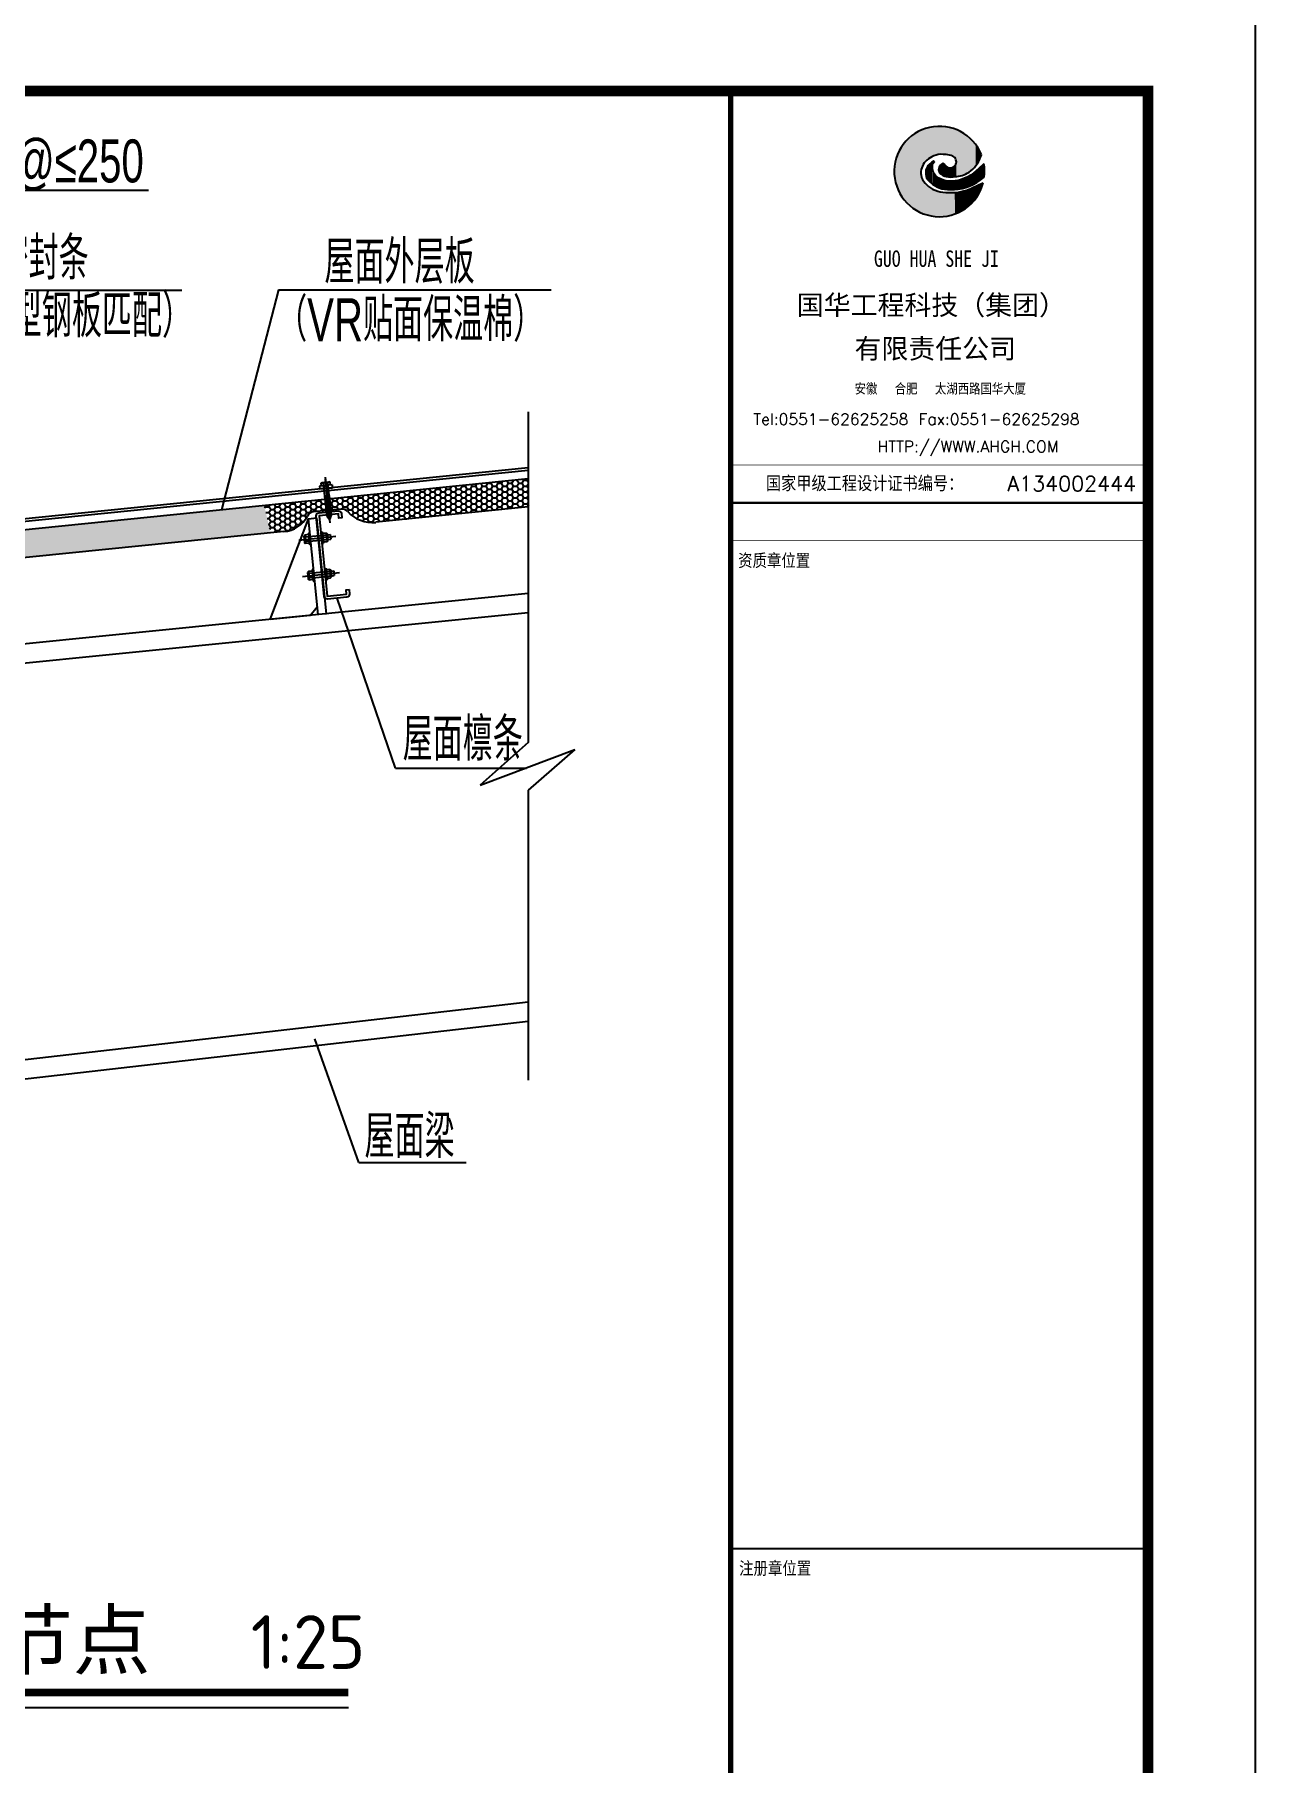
# Model space of a CAD drawing. Extents: x -21908402 to 2004492, y 83987 to 5079726.
# Drawn here: x 1883430 to 1900492, y 122119 to 146275 of the extents above; entities that cross this region are included whole.
import ezdxf

# ---------------------------------------------------------------- set-up
doc = ezdxf.new("R2010")
doc.units = 0
doc.header["$LTSCALE"] = 1000
doc.layers.get('0').update_dxf_attribs({"linetype": 'CONTINUOUS'})
for name, color, linetype in [('3', 123, 'CONTINUOUS'), ('DIM_SYMB', 3, 'CONTINUOUS'), ('PP-PM-TK', 7, 'CONTINUOUS'), ('PUB_TEXT', 7, 'CONTINUOUS'), ('PUB_TITLE', 4, 'CONTINUOUS')]:
    doc.layers.add(name, color=color, linetype=linetype)
doc.styles.add('-黑体', font='simhei.ttf', dxfattribs={"width": 0.8})
doc.styles.add('CHIN-1', font='')
doc.styles.add('SM', font='SIM08', dxfattribs={"width": 0.7, "height": 5, "bigfont": 'HZTXT'})
doc.styles.get("Standard").update_dxf_attribs({"font": 'tssdeng.shx', "width": 0.7, "bigfont": 'hztxt.shx'})
doc.styles.add('STYLE1', font='simhei.ttf', dxfattribs={"width": 0.8})
doc.styles.add('TQ', font='txt.shx', dxfattribs={"width": 0.8, "bigfont": 'hztxt.shx'})
doc.styles.get('CHIN-1').set_extended_font_data('SimSun')
pattern_1 = [(0, (915730.307, -2587016.637), (48, 27.712813), [32, -64]), (120, (915730.307, -2587016.637), (-48, 27.712813), [32, -64]), (60, (915730.307, -2587016.637), (1e-07, 55.425626), [-64, 32])]
pattern_2 = [(0, (-337268.117, -3086483.058), (48, 27.7128128), [32, -64]), (120, (-337268.117, -3086483.058), (-47.9999999, 27.712813), [32, -64]), (60, (-337268.117, -3086483.058), (1e-07, 55.4256258), [-64, 32])]

# ---------------------------------------------------------------- blocks, each defined once
blk = doc.blocks.new('*U12')
at = {"layer": 'PP-PM-TK', "color": 1}
for points in [[(-504, 535), (-434, -593), (-434, 589)], [(-434, 589), (-390, -619), (-390, 622)], [(-434, -593), (-434, 589), (-390, -619)], [(-390, 622), (-310, -666), (-310, 662)], [(-390, -619), (-390, 622), (-310, -666)], [(-310, 662), (-302, -669), (-302, 667)], [(-310, -666), (-310, 662), (-302, -669)], [(-302, 667), (-300, 1), (-300, 667)], [(-300, 667), (-299, 9), (-299, 668)], [(-299, 668), (-289, 51), (-289, 673)], [(-289, 673), (-287, 62), (-287, 674)], [(-287, 674), (-274, 89), (-274, 680)], [(-274, 680), (-262, 115), (-262, 686)], [(-262, 686), (-255, 126), (-255, 688)], [(-262, 686), (-262, 115), (-262, 686)], [(-255, 688), (-231, 157), (-231, 695)], [(-231, 695), (-227, 163), (-227, 696)], [(-227, 696), (-222, 168), (-222, 697)], [(-222, 697), (-221, 168), (-221, 697)], [(-221, 697), (-215, 174), (-215, 699)], [(-215, 699), (-211, 177), (-211, 700)], [(-211, 700), (-202, 186), (-202, 703)], [(-202, 703), (-199, 188), (-199, 704)], [(-199, 704), (-185, 201), (-185, 708)], [(-185, 708), (-183, 203), (-183, 708)], [(-183, 708), (-179, 206), (-179, 709)], [(-179, 709), (-176, 208), (-176, 710)], [(-176, 710), (-175, 208), (-175, 710)], [(-175, 710), (-163, 216), (-163, 714)], [(-163, 714), (-142, 228), (-142, 719)], [(-142, 719), (-124, 239), (-124, 724)], [(-124, 724), (-123, 240), (-123, 724)], [(-123, 724), (-122, 240), (-122, 724)], [(-122, 724), (-114, 243), (-114, 725)], [(-114, 725), (-112, 244), (-112, 725)], [(-112, 725), (-112, 244), (-112, 725)], [(-112, 725), (-111, 244), (-111, 725)], [(-111, 725), (-110, 245), (-110, 725)], [(-110, 725), (-105, 247), (-105, 725)], [(-105, 725), (-102, 248), (-102, 726)], [(-102, 726), (-101, 249), (-101, 726)], [(-101, 726), (-95, 251), (-95, 726)], [(-95, 726), (-89, 254), (-89, 727)], [(-89, 727), (-85, 255), (-85, 727)], [(-85, 727), (-83, 256), (-83, 727)], [(-83, 727), (-79, 257), (-79, 727)], [(-79, 727), (-59, 265), (-59, 729)], [(-59, 729), (-54, 267), (-54, 729)], [(-54, 729), (-45, 270), (-45, 730)], [(-45, 730), (-34, 272), (-34, 731)], [(-34, 731), (-28, 273), (-28, 731)], [(-28, 731), (-19, 276), (-19, 732)], [(-19, 732), (-12, 276), (-12, 732)], [(-12, 732), (-10, 277), (-10, 732)], [(-10, 732), (-10, 277), (-10, 732)], [(-10, 732), (-9, 277), (-9, 732)], [(-9, 732), (-4, 277), (-4, 733)], [(-4, 733), (-3, 277), (-3, 733)], [(-3, 733), (2, 278), (2, 733)], [(2, 733), (7, 279), (7, 734)], [(7, 734), (16, 280), (16, 734)], [(16, 280), (16, 734), (18, 279)], [(16, 734), (18, 279), (18, 734)], [(18, 279), (18, 734), (21, 279)], [(21, 279), (21, 734), (28, 279)], [(28, 279), (28, 733), (30, 279)], [(30, 279), (30, 733), (40, 278)], [(40, 278), (40, 732), (44, 278)], [(44, 278), (44, 731), (58, 277)], [(58, 277), (58, 730), (69, 276)], [(69, 276), (69, 728), (70, 276)], [(70, 276), (70, 728), (84, 275)], [(84, 275), (84, 726), (85, 275)], [(85, 275), (85, 726), (108, 274)], [(108, 274), (108, 723), (108, 274)], [(108, 274), (108, 723), (108, 274)], [(108, 274), (108, 723), (109, 274)], [(109, 274), (109, 723), (112, 273)], [(112, 273), (112, 723), (135, 270)], [(135, 270), (135, 720), (147, 269)], [(147, 269), (147, 719), (152, 268)], [(152, 268), (152, 718), (152, 268)], [(152, 268), (152, 718), (159, 268)], [(159, 268), (159, 717), (160, 267)], [(160, 267), (160, 717), (164, 267)], [(164, 267), (164, 716), (171, 265)], [(171, 265), (171, 713), (179, 263)], [(179, 263), (179, 711), (185, 262)], [(185, 262), (185, 709), (191, 261)], [(191, 261), (191, 707), (207, 254)], [(207, 254), (207, 702), (209, 253)], [(209, 253), (209, 701), (217, 250)], [(217, 250), (217, 698), (225, 244)], [(225, 244), (225, 696), (243, 230)], [(243, 230), (243, 690), (246, 228)], [(246, 228), (246, 689), (248, 227)], [(248, 227), (248, 688), (249, 226)], [(249, 226), (249, 688), (255, 216)], [(255, 216), (255, 686), (266, 199)], [(266, 199), (266, 682), (270, 192)], [(270, 192), (270, 681), (276, 155)], [(-689, 245), (-669, -296), (-669, 303)], [(-669, 303), (-627, -384), (-627, 377)], [(-669, -296), (-669, 303), (-627, -384)], [(-627, 377), (-598, -422), (-598, 427)], [(-627, -384), (-627, 377), (-598, -422)], [(-598, 427), (-540, -498), (-540, 493)], [(-598, -422), (-598, 427), (-540, -498)], [(-540, 493), (-504, -531), (-504, 535)], [(-540, -498), (-540, 493), (-504, -531)], [(-504, -531), (-504, 535), (-434, -593)], [(-734, 26), (-725, -117), (-725, 92)], [(-725, 92), (-715, -155), (-715, 168)], [(-725, -117), (-725, 92), (-715, -155)], [(-715, 168), (-689, -255), (-689, 245)], [(-715, -155), (-715, 168), (-689, -255)], [(-689, -255), (-689, 245), (-669, -296)], [(-222, 3), (-221, -43), (-221, 4)], [(-221, 4), (-215, -82), (-215, 32)], [(-221, -43), (-221, 4), (-215, -82)], [(-215, 32), (-211, -92), (-211, 48)], [(-215, -82), (-215, 32), (-211, -92)], [(-211, 48), (-202, -118), (-202, 68)], [(-211, -92), (-211, 48), (-202, -118)], [(-202, 68), (-199, -122), (-199, 73)], [(-202, -118), (-202, 68), (-199, -122)], [(-199, 73), (-185, -143), (-185, 93)], [(-199, -122), (-199, 73), (-185, -143)], [(-185, 93), (-183, -145), (-183, 96)], [(-185, -143), (-185, 93), (-183, -145)], [(-183, 96), (-179, -149), (-179, 100)], [(-183, -145), (-183, 96), (-179, -149)], [(-179, 100), (-176, -152), (-176, 103)], [(-179, -149), (-179, 100), (-176, -152)], [(-176, 103), (-175, -153), (-175, 104)], [(-176, -152), (-176, 103), (-175, -153)], [(-175, 104), (-163, -165), (-163, 116)], [(-175, -153), (-175, 104), (-163, -165)], [(-163, 116), (-142, -181), (-142, 137)], [(-163, -165), (-163, 116), (-142, -181)], [(-142, 137), (-124, -195), (-124, 151)], [(-142, -181), (-142, 137), (-124, -195)], [(-124, 151), (-123, -196), (-123, 152)], [(-124, -195), (-124, 151), (-123, -196)], [(-123, 152), (-122, -196), (-122, 153)], [(-123, -196), (-123, 152), (-122, -196)], [(-122, 153), (-114, -202), (-114, 157)], [(-122, -196), (-122, 153), (-114, -202)], [(-114, 157), (-112, 107), (-112, 158)], [(-114, -202), (-114, 87), (-112, -204)], [(-112, 158), (-111, 117), (-111, 159)], [(-112, 158), (-112, 108), (-112, 158)], [(-112, -204), (-112, 45), (-112, -204)], [(-112, -204), (-112, 42), (-111, -204)], [(-111, 159), (-110, 119), (-110, 159)], [(-111, -204), (-111, 38), (-110, -205)], [(-110, 159), (-105, 131), (-105, 162)], [(-110, -205), (-110, 34), (-105, -208)], [(-105, 162), (-102, 135), (-102, 164)], [(-105, -208), (-105, 12), (-102, -210)], [(-102, 164), (-101, 137), (-101, 165)], [(-101, 165), (-95, 145), (-95, 166)], [(-95, 166), (-89, 151), (-89, 167)], [(-12, 25), (-10, 11), (-10, 47)], [(-10, 47), (-9, 4), (-9, 50)], [(-10, 11), (-10, 47), (-10, 10)], [(-10, 47), (-10, 10), (-10, 47)], [(-10, 10), (-10, 47), (-9, 4)], [(-9, 50), (-4, -7), (-4, 68)], [(-9, 4), (-9, 50), (-4, -7)], [(-4, 68), (-3, -8), (-3, 69)], [(-4, -7), (-4, 68), (-3, -8)], [(-3, 69), (2, -19), (2, 80)], [(-3, -8), (-3, 69), (2, -19)], [(2, 80), (7, -24), (7, 87)], [(2, -19), (2, 80), (7, -24)], [(7, 87), (16, -35), (16, 98)], [(7, -24), (7, 87), (16, -35)], [(16, 98), (18, -37), (18, 100)], [(16, -35), (16, 98), (18, -37)], [(18, 100), (21, -39), (21, 103)], [(18, -37), (18, 100), (21, -39)], [(21, 103), (28, -45), (28, 111)], [(21, -39), (21, 103), (28, -45)], [(28, 111), (30, -46), (30, 113)], [(28, -45), (28, 111), (30, -46)], [(30, 113), (40, -53), (40, 121)], [(30, -46), (30, 113), (40, -53)], [(40, 121), (44, -56), (44, 124)], [(40, -53), (40, 121), (44, -56)], [(44, 124), (58, -63), (58, 135)], [(44, -56), (44, 124), (58, -63)], [(58, -63), (58, 135), (69, -69)], [(69, -69), (69, 126), (70, -69)], [(70, -69), (70, 125), (84, -74)], [(84, -74), (84, 113), (85, -74)], [(85, -74), (85, 112), (108, -81)], [(108, -81), (108, 88), (108, -82)], [(108, -82), (108, 87), (108, -82)], [(108, -82), (108, 87), (109, -82)], [(109, -82), (109, 87), (112, -82)], [(112, -82), (112, 84), (135, -86)], [(135, -86), (135, 66), (147, -88)], [(147, -88), (147, 62), (152, -88)], [(152, -88), (152, 60), (152, -89)], [(152, -89), (152, 60), (159, -89)], [(159, -89), (159, 59), (160, -89)], [(160, -89), (160, 59), (164, -89)], [(164, -89), (164, 59), (171, -89)], [(171, 58), (179, -90), (179, 60)], [(171, -89), (171, 58), (179, -90)], [(179, 60), (185, -90), (185, 61)], [(179, -90), (179, 60), (185, -90)], [(185, 61), (191, -90), (191, 62)], [(191, 62), (207, -89), (207, 65)], [(207, 65), (209, -89), (209, 66)], [(209, 66), (217, -89), (217, 70)], [(217, 70), (225, -89), (225, 75)], [(225, 75), (243, -87), (243, 86)], [(243, 86), (246, -86), (246, 91)], [(246, 91), (248, -86), (248, 93)], [(248, 93), (249, -86), (249, 94)], [(249, 94), (255, -86), (255, 102)], [(255, 102), (266, -84), (266, 117)], [(266, 117), (270, -84), (270, 133)], [(270, 133), (276, -83), (276, 155)], [(569, -14), (588, -190), (588, 2)], [(588, 2), (593, -187), (593, 6)], [(593, 6), (610, -177), (610, 20)], [(610, 20), (616, -173), (616, 25)], [(616, 25), (618, -171), (618, 27)], [(618, 27), (637, -159), (637, 43)], [(637, 43), (643, -155), (643, 48)], [(643, 48), (653, -148), (653, 57)], [(653, 57), (662, -142), (662, 66)], [(662, 66), (664, -140), (664, 68)], [(664, 68), (683, -126), (683, 86)], [(683, 86), (711, -105), (711, 112)], [(711, 112), (724, -95), (724, 124)], [(-302, -669), (-302, -30), (-300, -669)], [(-300, -669), (-300, -43), (-299, -670)], [(-299, -670), (-299, -61), (-289, -673)], [(-289, -673), (-289, -97), (-287, -674)], [(-287, -674), (-287, -102), (-274, -679)], [(-274, -679), (-274, -130), (-262, -683)], [(-262, -683), (-262, -150), (-262, -683)], [(-262, -683), (-262, -150), (-255, -686)], [(-255, -686), (-255, -162), (-231, -694)], [(-231, -694), (-231, -192), (-227, -695)], [(-227, -695), (-227, -195), (-222, -697)], [(-222, -697), (-222, -201), (-221, -697)], [(-221, -697), (-221, -201), (-215, -699)], [(-215, -699), (-215, -207), (-211, -701)], [(-211, -701), (-211, -210), (-202, -704)], [(-202, -704), (-202, -219), (-199, -705)], [(-199, -705), (-199, -222), (-185, -710)], [(-185, -710), (-185, -235), (-183, -711)], [(-183, -711), (-183, -237), (-179, -712)], [(-179, -712), (-179, -241), (-176, -713)], [(-176, -713), (-176, -244), (-175, -713)], [(-175, -713), (-175, -244), (-163, -715)], [(-163, -715), (-163, -252), (-142, -718)], [(-142, -718), (-142, -265), (-124, -721)], [(-124, -721), (-124, -276), (-123, -721)], [(-123, -721), (-123, -277), (-122, -721)], [(-122, -721), (-122, -277), (-114, -722)], [(-102, -210), (-102, -2), (-101, -212)], [(-101, -212), (-101, -5), (-95, -215)], [(-95, -215), (-95, -17), (-89, -219)], [(-89, -219), (-89, -28), (-85, -222)], [(-85, -222), (-85, -35), (-83, -223)], [(-83, -223), (-83, -39), (-79, -226)], [(-79, -226), (-79, -46), (-59, -239)], [(-59, -239), (-59, -68), (-54, -241)], [(-54, -241), (-54, -73), (-45, -246)], [(-45, -246), (-45, -83), (-34, -252)], [(-34, -252), (-34, -91), (-28, -254)], [(-28, -254), (-28, -95), (-19, -259)], [(-19, -259), (-19, -101), (-12, -263)], [(-12, -263), (-12, -106), (-10, -264)], [(-10, -264), (-10, -108), (-10, -264)], [(-10, -264), (-10, -108), (-9, -264)], [(-9, -264), (-9, -108), (-4, -267)], [(-4, -267), (-4, -111), (-3, -267)], [(-3, -267), (-3, -111), (2, -269)], [(2, -269), (2, -114), (7, -270)], [(7, -270), (7, -116), (16, -273)], [(16, -273), (16, -121), (18, -274)], [(18, -274), (18, -122), (21, -274)], [(21, -274), (21, -123), (28, -277)], [(28, -277), (28, -127), (30, -277)], [(30, -277), (30, -128), (40, -280)], [(40, -280), (40, -131), (44, -281)], [(44, -281), (44, -133), (58, -283)], [(58, -283), (58, -137), (69, -285)], [(69, -285), (69, -141), (70, -285)], [(70, -285), (70, -141), (84, -288)], [(84, -288), (84, -144), (85, -288)], [(85, -288), (85, -144), (108, -289)], [(108, -289), (108, -149), (108, -289)], [(108, -289), (108, -149), (108, -289)], [(108, -289), (108, -149), (109, -289)], [(109, -289), (109, -150), (112, -289)], [(112, -289), (112, -150), (135, -291)], [(135, -291), (135, -153), (147, -291)], [(147, -291), (147, -154), (152, -291)], [(152, -291), (152, -155), (152, -291)], [(152, -291), (152, -155), (159, -292)], [(159, -292), (159, -155), (160, -292)], [(160, -292), (160, -156), (164, -292)], [(164, -292), (164, -156), (171, -292)], [(171, -292), (171, -156), (179, -293)], [(207, -156), (209, -291), (209, -156)], [(209, -156), (217, -291), (217, -155)], [(217, -155), (225, -290), (225, -155)], [(225, -155), (243, -289), (243, -153)], [(243, -153), (246, -289), (246, -153)], [(246, -153), (248, -289), (248, -153)], [(248, -153), (249, -289), (249, -153)], [(249, -153), (255, -289), (255, -152)], [(255, -152), (266, -288), (266, -150)], [(266, -150), (270, -288), (270, -150)], [(270, -150), (276, -288), (276, -149)], [(276, -149), (283, -287), (283, -147)], [(283, -147), (296, -287), (296, -145)], [(296, -145), (302, -286), (302, -144)], [(302, -144), (307, -286), (307, -143)], [(307, -143), (311, -285), (311, -142)], [(311, -142), (341, -281), (341, -133)], [(341, -133), (369, -276), (369, -125)], [(369, -125), (375, -275), (375, -123)], [(375, -123), (377, -275), (377, -123)], [(377, -123), (383, -273), (383, -121)], [(383, -121), (397, -269), (397, -115)], [(397, -115), (421, -264), (421, -104)], [(421, -104), (431, -261), (431, -100)], [(431, -100), (444, -256), (444, -94)], [(444, -94), (450, -254), (450, -91)], [(450, -91), (460, -250), (460, -87)], [(460, -87), (483, -242), (483, -74)], [(483, -74), (492, -239), (492, -68)], [(492, -68), (509, -231), (509, -58)], [(492, -68), (492, -239), (492, -68)], [(492, -284), (509, -527), (509, -278)], [(509, -58), (512, -229), (512, -56)], [(509, -278), (512, -524), (512, -277)], [(512, -56), (513, -229), (513, -55)], [(512, -277), (513, -522), (513, -276)], [(513, -55), (530, -221), (530, -43)], [(513, -276), (530, -504), (530, -269)], [(530, -43), (542, -215), (542, -35)], [(530, -269), (542, -491), (542, -263)], [(542, -35), (552, -210), (552, -28)], [(542, -263), (552, -480), (552, -258)], [(552, -28), (555, -209), (555, -25)], [(552, -258), (555, -476), (555, -257)], [(555, -25), (569, -201), (569, -14)], [(555, -257), (569, -461), (569, -251)], [(569, -251), (588, -440), (588, -242)], [(588, -242), (593, -432), (593, -239)], [(593, -239), (610, -405), (610, -232)], [(610, -232), (616, -395), (616, -229)], [(616, -229), (618, -391), (618, -228)], [(618, -228), (637, -360), (637, -219)], [(637, -219), (643, -350), (643, -217)], [(643, -217), (653, -334), (653, -212)], [(653, -212), (662, -318), (662, -207)], [(662, -207), (664, -312), (664, -206)], [(664, -206), (683, -260), (683, -197)], [(683, -260), (683, -197), (711, -183)], [(-114, -722), (-114, -282), (-112, -723)], [(-112, -723), (-112, -284), (-112, -723)], [(-112, -723), (-112, -284), (-111, -723)], [(-111, -723), (-111, -284), (-110, -723)], [(-110, -723), (-110, -285), (-105, -724)], [(-105, -724), (-105, -287), (-102, -724)], [(-102, -724), (-102, -288), (-101, -724)], [(-101, -724), (-101, -289), (-95, -725)], [(-95, -725), (-95, -291), (-89, -726)], [(-89, -726), (-89, -294), (-85, -727)], [(-85, -727), (-85, -295), (-83, -727)], [(-83, -727), (-83, -296), (-79, -727)], [(-79, -727), (-79, -298), (-59, -730)], [(-59, -730), (-59, -306), (-54, -731)], [(-54, -731), (-54, -308), (-45, -732)], [(-45, -732), (-45, -312), (-34, -734)], [(152, -344), (152, -716), (152, -344)], [(152, -344), (159, -714), (159, -344)], [(159, -344), (160, -714), (160, -344)], [(160, -344), (164, -713), (164, -344)], [(164, -344), (171, -711), (171, -344)], [(171, -344), (179, -709), (179, -343)], [(179, -343), (185, -707), (185, -343)], [(185, -343), (191, -706), (191, -343)], [(191, -343), (207, -702), (207, -342)], [(207, -342), (209, -701), (209, -342)], [(209, -342), (217, -699), (217, -342)], [(217, -342), (225, -697), (225, -341)], [(225, -341), (243, -693), (243, -340)], [(243, -340), (246, -692), (246, -340)], [(246, -340), (248, -692), (248, -340)], [(248, -340), (249, -691), (249, -340)], [(249, -340), (255, -688), (255, -339)], [(255, -339), (266, -683), (266, -338)], [(266, -338), (270, -681), (270, -338)], [(270, -338), (276, -678), (276, -337)], [(276, -337), (283, -675), (283, -337)], [(283, -337), (296, -669), (296, -335)], [(296, -335), (302, -666), (302, -335)], [(302, -335), (307, -664), (307, -334)], [(307, -334), (311, -662), (311, -334)], [(311, -334), (341, -648), (341, -328)], [(341, -328), (369, -634), (369, -323)], [(369, -323), (375, -631), (375, -322)], [(375, -322), (377, -631), (377, -322)], [(377, -322), (383, -626), (383, -320)], [(383, -320), (397, -616), (397, -316)], [(397, -316), (421, -598), (421, -309)], [(421, -309), (431, -591), (431, -307)], [(431, -307), (444, -581), (444, -303)], [(444, -303), (450, -576), (450, -300)], [(450, -300), (460, -569), (460, -297)], [(460, -297), (483, -552), (483, -288)], [(483, -288), (492, -546), (492, -285)], [(492, -285), (492, -545), (492, -284)]]:
    blk.add_solid(points, dxfattribs=at)
at = {"layer": 'PP-PM-TK', "color": 1, "extrusion": (0, 0, -1)}
for points in [[(302, -30), (302, 667), (300, 1)], [(300, 1), (300, 667), (299, 9)], [(299, 9), (299, 668), (289, 51)], [(289, 51), (289, 673), (287, 62)], [(287, 62), (287, 674), (274, 89)], [(274, 89), (274, 680), (262, 115)], [(262, 115), (262, 686), (262, 115)], [(262, 115), (262, 686), (255, 126)], [(255, 126), (255, 688), (231, 157)], [(231, 157), (231, 695), (227, 163)], [(227, 163), (227, 696), (222, 168)], [(222, 168), (222, 697), (221, 168)], [(221, 168), (221, 697), (215, 174)], [(215, 174), (215, 699), (211, 177)], [(211, 177), (211, 700), (202, 186)], [(202, 186), (202, 703), (199, 188)], [(199, 188), (199, 704), (185, 201)], [(185, 201), (185, 708), (183, 203)], [(183, 203), (183, 708), (179, 206)], [(179, 206), (179, 709), (176, 208)], [(176, 208), (176, 710), (175, 208)], [(175, 208), (175, 710), (163, 216)], [(163, 216), (163, 714), (142, 228)], [(142, 228), (142, 719), (124, 239)], [(124, 239), (124, 724), (123, 240)], [(123, 240), (123, 724), (122, 240)], [(122, 240), (122, 724), (114, 243)], [(114, 243), (114, 725), (112, 244)], [(112, 244), (112, 725), (112, 244)], [(112, 244), (112, 725), (111, 244)], [(111, 244), (111, 725), (110, 245)], [(110, 245), (110, 725), (105, 247)], [(105, 247), (105, 725), (102, 248)], [(102, 248), (102, 726), (101, 249)], [(101, 249), (101, 726), (95, 251)], [(95, 251), (95, 726), (89, 254)], [(89, 254), (89, 727), (85, 255)], [(85, 255), (85, 727), (83, 256)], [(83, 256), (83, 727), (79, 257)], [(79, 257), (79, 727), (59, 265)], [(59, 265), (59, 729), (54, 267)], [(54, 267), (54, 729), (45, 270)], [(45, 270), (45, 730), (34, 272)], [(34, 272), (34, 731), (28, 273)], [(28, 273), (28, 731), (19, 276)], [(19, 276), (19, 732), (12, 276)], [(12, 276), (12, 732), (10, 277)], [(10, 277), (10, 732), (10, 277)], [(10, 277), (10, 732), (9, 277)], [(9, 277), (9, 732), (4, 277)], [(4, 277), (4, 733), (3, 277)], [(3, 277), (3, 733), (-2, 278)], [(-2, 278), (-2, 733), (-7, 279)], [(-7, 279), (-7, 734), (-16, 280)], [(-18, 734), (-21, 279), (-21, 734)], [(-21, 734), (-28, 279), (-28, 733)], [(-28, 733), (-30, 279), (-30, 733)], [(-30, 733), (-40, 278), (-40, 732)], [(-40, 732), (-44, 278), (-44, 731)], [(-44, 731), (-58, 277), (-58, 730)], [(-58, 730), (-69, 276), (-69, 728)], [(-69, 728), (-70, 276), (-70, 728)], [(-70, 728), (-84, 275), (-84, 726)], [(-84, 726), (-85, 275), (-85, 726)], [(-85, 726), (-108, 274), (-108, 723)], [(-108, 723), (-108, 274), (-108, 723)], [(-108, 723), (-108, 274), (-108, 723)], [(-108, 723), (-109, 274), (-109, 723)], [(-109, 723), (-112, 273), (-112, 723)], [(-112, 723), (-135, 270), (-135, 720)], [(-135, 720), (-147, 269), (-147, 719)], [(-147, 719), (-152, 268), (-152, 718)], [(-152, 718), (-152, 268), (-152, 718)], [(-152, 718), (-159, 268), (-159, 717)], [(-159, 717), (-160, 267), (-160, 717)], [(-160, 717), (-164, 267), (-164, 716)], [(-164, 716), (-171, 265), (-171, 713)], [(-171, 713), (-179, 263), (-179, 711)], [(-179, 711), (-185, 262), (-185, 709)], [(-185, 709), (-191, 261), (-191, 707)], [(-191, 707), (-207, 254), (-207, 702)], [(-207, 702), (-209, 253), (-209, 701)], [(-209, 701), (-217, 250), (-217, 698)], [(-217, 698), (-225, 244), (-225, 696)], [(-225, 696), (-243, 230), (-243, 690)], [(-243, 690), (-246, 228), (-246, 689)], [(-246, 689), (-248, 227), (-248, 688)], [(-248, 688), (-249, 226), (-249, 688)], [(-249, 688), (-255, 216), (-255, 686)], [(-255, 686), (-266, 199), (-266, 682)], [(-266, 682), (-270, 192), (-270, 681)], [(-270, 681), (-276, 155), (-276, 679)], [(-276, -83), (-276, 679), (-283, -83)], [(-276, 679), (-283, -83), (-283, 677)], [(-283, -83), (-283, 677), (-296, -80)], [(-283, 677), (-296, -80), (-296, 672)], [(-296, -80), (-296, 672), (-302, -79)], [(-296, 672), (-302, -79), (-302, 669)], [(-302, -79), (-302, 669), (-307, -78)], [(-302, 669), (-307, -78), (-307, 666)], [(-307, -78), (-307, 666), (-311, -77)], [(-307, 666), (-311, -77), (-311, 664)], [(-311, -77), (-311, 664), (-341, -71)], [(-311, 664), (-341, -71), (-341, 647)], [(-341, -71), (-341, 647), (-369, -62)], [(-341, 647), (-369, -62), (-369, 631)], [(-369, -62), (-369, 631), (-375, -61)], [(-369, 631), (-375, -61), (-375, 628)], [(-375, -61), (-375, 628), (-377, -60)], [(-375, 628), (-377, -60), (-377, 627)], [(-377, -60), (-377, 627), (-383, -58)], [(-377, 627), (-383, -58), (-383, 623)], [(-383, -58), (-383, 623), (-397, -54)], [(-383, 623), (-397, -54), (-397, 616)], [(-397, -54), (-397, 616), (-421, -43)], [(-397, 616), (-421, -43), (-421, 602)], [(-421, -43), (-421, 602), (-431, -38)], [(-421, 602), (-431, -38), (-431, 594)], [(-431, -38), (-431, 594), (-444, -32)], [(-431, 594), (-444, -32), (-444, 582)], [(-444, -32), (-444, 582), (-450, -29)], [(-444, 582), (-450, -29), (-450, 577)], [(-450, -29), (-450, 577), (-460, -23)], [(-450, 577), (-460, -23), (-460, 568)], [(-460, -23), (-460, 568), (-483, -10)], [(-460, 568), (-483, -10), (-483, 549)], [(-483, -10), (-483, 549), (-492, -3)], [(-483, 549), (-492, -3), (-492, 541)], [(-492, -3), (-492, 541), (-492, -3)], [(-492, 541), (-492, -3), (-492, 541)], [(-492, -3), (-492, 541), (-509, 10)], [(-492, 541), (-509, 10), (-509, 527)], [(-509, 10), (-509, 527), (-512, 12)], [(-509, 527), (-512, 12), (-512, 524)], [(-512, 12), (-512, 524), (-513, 13)], [(-512, 524), (-513, 13), (-513, 523)], [(-513, 13), (-513, 523), (-530, 27)], [(-513, 523), (-530, 27), (-530, 509)], [(-530, 27), (-530, 509), (-542, 38)], [(-530, 509), (-542, 38), (-542, 493)], [(-542, 38), (-542, 493), (-552, 48)], [(-542, 493), (-552, 48), (-552, 481)], [(-552, 48), (-552, 481), (-555, 52)], [(-552, 481), (-555, 52), (-555, 476)], [(-555, 52), (-555, 476), (-569, 65)], [(-555, 476), (-569, 65), (-569, 460)], [(-569, 65), (-569, 460), (-588, 89)], [(-569, 460), (-588, 89), (-588, 435)], [(-588, 89), (-588, 435), (-593, 95)], [(-588, 435), (-593, 95), (-593, 429)], [(-593, 95), (-593, 429), (-610, 118)], [(-593, 429), (-610, 118), (-610, 408)], [(-610, 118), (-610, 408), (-616, 126)], [(-610, 408), (-616, 126), (-616, 400)], [(-616, 126), (-616, 400), (-618, 131)], [(-616, 400), (-618, 131), (-618, 397)], [(-618, 131), (-618, 397), (-637, 164)], [(-618, 397), (-637, 164), (-637, 361)], [(-637, 164), (-637, 361), (-643, 175)], [(-637, 361), (-643, 175), (-643, 349)], [(-643, 175), (-643, 349), (-653, 192)], [(-643, 349), (-653, 192), (-653, 330)], [(-653, 192), (-653, 330), (-662, 217)], [(-653, 330), (-662, 217), (-662, 311)], [(-662, 217), (-662, 311), (-664, 222)], [(-662, 311), (-664, 222), (-664, 307)], [(-664, 222), (-664, 307), (-683, 270)], [(114, 87), (114, 157), (112, 107)], [(114, 87), (112, -204), (112, 45)], [(112, 107), (112, 158), (112, 108)], [(112, 108), (112, 158), (111, 117)], [(112, 45), (112, -204), (112, 42)], [(112, 42), (111, -204), (111, 38)], [(111, 117), (111, 159), (110, 119)], [(111, 38), (110, -205), (110, 34)], [(110, 119), (110, 159), (105, 131)], [(110, 34), (105, -208), (105, 12)], [(105, 131), (105, 162), (102, 135)], [(105, 12), (102, -210), (102, -2)], [(102, 135), (102, 164), (101, 137)], [(101, 137), (101, 165), (95, 145)], [(95, 145), (95, 166), (89, 151)], [(89, 151), (89, 167), (85, 154)], [(89, 167), (85, 154), (85, 164)], [(85, 154), (85, 164), (83, 163)], [(-58, 135), (-69, -69), (-69, 126)], [(-69, 126), (-70, -69), (-70, 125)], [(-70, 125), (-84, -74), (-84, 113)], [(-84, 113), (-85, -74), (-85, 112)], [(-85, 112), (-108, -81), (-108, 88)], [(-108, 88), (-108, -82), (-108, 87)], [(-108, 87), (-108, -82), (-108, 87)], [(-108, 87), (-109, -82), (-109, 87)], [(-109, 87), (-112, -82), (-112, 84)], [(-112, 84), (-135, -86), (-135, 66)], [(-135, 66), (-147, -88), (-147, 62)], [(-147, 62), (-152, -88), (-152, 60)], [(-152, 60), (-152, -89), (-152, 60)], [(-152, 60), (-159, -89), (-159, 59)], [(-159, 59), (-160, -89), (-160, 59)], [(-160, 59), (-164, -89), (-164, 59)], [(-164, 59), (-171, -89), (-171, 58)], [(-185, -90), (-185, 61), (-191, -90)], [(-191, -90), (-191, 62), (-207, -89)], [(-207, -89), (-207, 65), (-209, -89)], [(-209, -89), (-209, 66), (-217, -89)], [(-217, -89), (-217, 70), (-225, -89)], [(-225, -89), (-225, 75), (-243, -87)], [(-243, -87), (-243, 86), (-246, -86)], [(-246, -86), (-246, 91), (-248, -86)], [(-248, -86), (-248, 93), (-249, -86)], [(-249, -86), (-249, 94), (-255, -86)], [(-255, -86), (-255, 102), (-266, -84)], [(-266, -84), (-266, 117), (-270, -84)], [(-270, -84), (-270, 133), (-276, -83)], [(-588, -190), (-588, 2), (-593, -187)], [(-593, -187), (-593, 6), (-610, -177)], [(-610, -177), (-610, 20), (-616, -173)], [(-616, -173), (-616, 25), (-618, -171)], [(-618, -171), (-618, 27), (-637, -159)], [(-637, -159), (-637, 43), (-643, -155)], [(-643, -155), (-643, 48), (-653, -148)], [(-653, -148), (-653, 57), (-662, -142)], [(-662, -142), (-662, 66), (-664, -140)], [(-664, -140), (-664, 68), (-683, -126)], [(-683, -126), (-683, 86), (-711, -105)], [(-711, -105), (-711, 112), (-724, -95)], [(-724, -95), (-724, 124), (-729, -91)], [(-724, 124), (-729, -91), (-729, 74)], [(-729, -91), (-729, 74), (-734, 17)], [(302, -30), (300, -669), (300, -43)], [(300, -43), (299, -670), (299, -61)], [(299, -61), (289, -673), (289, -97)], [(289, -97), (287, -674), (287, -102)], [(287, -102), (274, -679), (274, -130)], [(274, -130), (262, -683), (262, -150)], [(262, -150), (262, -683), (262, -150)], [(262, -150), (255, -686), (255, -162)], [(255, -162), (231, -694), (231, -192)], [(231, -192), (227, -695), (227, -195)], [(227, -195), (222, -697), (222, -201)], [(222, -201), (221, -697), (221, -201)], [(221, -201), (215, -699), (215, -207)], [(215, -207), (211, -701), (211, -210)], [(211, -210), (202, -704), (202, -219)], [(202, -219), (199, -705), (199, -222)], [(199, -222), (185, -710), (185, -235)], [(185, -235), (183, -711), (183, -237)], [(183, -237), (179, -712), (179, -241)], [(179, -241), (176, -713), (176, -244)], [(176, -244), (175, -713), (175, -244)], [(175, -244), (163, -715), (163, -252)], [(163, -252), (142, -718), (142, -265)], [(142, -265), (124, -721), (124, -276)], [(124, -276), (123, -721), (123, -277)], [(123, -277), (122, -721), (122, -277)], [(122, -277), (114, -722), (114, -282)], [(102, -2), (101, -212), (101, -5)], [(101, -5), (95, -215), (95, -17)], [(95, -17), (89, -219), (89, -28)], [(89, -28), (85, -222), (85, -35)], [(85, -35), (83, -223), (83, -39)], [(83, -39), (79, -226), (79, -46)], [(79, -46), (59, -239), (59, -68)], [(59, -68), (54, -241), (54, -73)], [(54, -73), (45, -246), (45, -83)], [(45, -83), (34, -252), (34, -91)], [(34, -91), (28, -254), (28, -95)], [(28, -95), (19, -259), (19, -101)], [(19, -101), (12, -263), (12, -106)], [(12, -106), (10, -264), (10, -108)], [(10, -108), (10, -264), (10, -108)], [(10, -108), (9, -264), (9, -108)], [(9, -108), (4, -267), (4, -111)], [(4, -111), (3, -267), (3, -111)], [(3, -111), (-2, -269), (-2, -114)], [(-2, -114), (-7, -270), (-7, -116)], [(-7, -116), (-16, -273), (-16, -121)], [(-16, -121), (-18, -274), (-18, -122)], [(-18, -122), (-21, -274), (-21, -123)], [(-21, -123), (-28, -277), (-28, -127)], [(-28, -127), (-30, -277), (-30, -128)], [(-30, -128), (-40, -280), (-40, -131)], [(-40, -131), (-44, -281), (-44, -133)], [(-44, -133), (-58, -283), (-58, -137)], [(-58, -137), (-69, -285), (-69, -141)], [(-69, -141), (-70, -285), (-70, -141)], [(-70, -141), (-84, -288), (-84, -144)], [(-84, -144), (-85, -288), (-85, -144)], [(-85, -144), (-108, -289), (-108, -149)], [(-108, -149), (-108, -289), (-108, -149)], [(-108, -149), (-108, -289), (-108, -149)], [(-108, -149), (-109, -289), (-109, -150)], [(-109, -150), (-112, -289), (-112, -150)], [(-112, -150), (-135, -291), (-135, -153)], [(-135, -153), (-147, -291), (-147, -154)], [(-147, -154), (-152, -291), (-152, -155)], [(-152, -155), (-152, -291), (-152, -155)], [(-152, -155), (-159, -292), (-159, -155)], [(-159, -155), (-160, -292), (-160, -156)], [(-160, -156), (-164, -292), (-164, -156)], [(-164, -156), (-171, -292), (-171, -156)], [(-171, -156), (-179, -293), (-179, -156)], [(-179, -293), (-179, -156), (-185, -292)], [(-179, -156), (-185, -292), (-185, -156)], [(-185, -292), (-185, -156), (-191, -292)], [(-185, -156), (-191, -292), (-191, -156)], [(-191, -292), (-191, -156), (-207, -291)], [(-191, -156), (-207, -291), (-207, -156)], [(-207, -291), (-207, -156), (-209, -291)], [(-209, -291), (-209, -156), (-217, -291)], [(-217, -291), (-217, -155), (-225, -290)], [(-225, -290), (-225, -155), (-243, -289)], [(-243, -289), (-243, -153), (-246, -289)], [(-246, -289), (-246, -153), (-248, -289)], [(-248, -289), (-248, -153), (-249, -289)], [(-249, -289), (-249, -153), (-255, -289)], [(-255, -289), (-255, -152), (-266, -288)], [(-266, -288), (-266, -150), (-270, -288)], [(-270, -288), (-270, -150), (-276, -288)], [(-276, -288), (-276, -149), (-283, -287)], [(-283, -287), (-283, -147), (-296, -287)], [(-296, -287), (-296, -145), (-302, -286)], [(-302, -286), (-302, -144), (-307, -286)], [(-307, -286), (-307, -143), (-311, -285)], [(-311, -285), (-311, -142), (-341, -281)], [(-341, -281), (-341, -133), (-369, -276)], [(-369, -276), (-369, -125), (-375, -275)], [(-375, -275), (-375, -123), (-377, -275)], [(-377, -275), (-377, -123), (-383, -273)], [(-383, -273), (-383, -121), (-397, -269)], [(-397, -269), (-397, -115), (-421, -264)], [(-421, -264), (-421, -104), (-431, -261)], [(-431, -261), (-431, -100), (-444, -256)], [(-444, -256), (-444, -94), (-450, -254)], [(-450, -254), (-450, -91), (-460, -250)], [(-460, -250), (-460, -87), (-483, -242)], [(-483, -242), (-483, -74), (-492, -239)], [(-492, -239), (-492, -68), (-492, -239)], [(-492, -239), (-492, -68), (-509, -231)], [(-509, -231), (-509, -58), (-512, -229)], [(-509, -527), (-509, -278), (-512, -524)], [(-512, -229), (-512, -56), (-513, -229)], [(-512, -524), (-512, -277), (-513, -522)], [(-513, -229), (-513, -55), (-530, -221)], [(-513, -522), (-513, -276), (-530, -504)], [(-530, -221), (-530, -43), (-542, -215)], [(-530, -504), (-530, -269), (-542, -491)], [(-542, -215), (-542, -35), (-552, -210)], [(-542, -491), (-542, -263), (-552, -480)], [(-552, -210), (-552, -28), (-555, -209)], [(-552, -480), (-552, -258), (-555, -476)], [(-555, -209), (-555, -25), (-569, -201)], [(-555, -476), (-555, -257), (-569, -461)], [(-569, -201), (-569, -14), (-588, -190)], [(-569, -461), (-569, -251), (-588, -440)], [(-588, -440), (-588, -242), (-593, -432)], [(-593, -432), (-593, -239), (-610, -405)], [(-610, -405), (-610, -232), (-616, -395)], [(-616, -395), (-616, -229), (-618, -391)], [(-618, -391), (-618, -228), (-637, -360)], [(-637, -360), (-637, -219), (-643, -350)], [(-643, -350), (-643, -217), (-653, -334)], [(-653, -334), (-653, -212), (-662, -318)], [(-662, -318), (-662, -207), (-664, -312)], [(-664, -312), (-664, -206), (-683, -260)], [(114, -282), (112, -723), (112, -284)], [(112, -284), (112, -723), (112, -284)], [(112, -284), (111, -723), (111, -284)], [(111, -284), (110, -723), (110, -285)], [(110, -285), (105, -724), (105, -287)], [(105, -287), (102, -724), (102, -288)], [(102, -288), (101, -724), (101, -289)], [(101, -289), (95, -725), (95, -291)], [(95, -291), (89, -726), (89, -294)], [(89, -294), (85, -727), (85, -295)], [(85, -295), (83, -727), (83, -296)], [(83, -296), (79, -727), (79, -298)], [(79, -298), (59, -730), (59, -306)], [(59, -306), (54, -731), (54, -308)], [(54, -308), (45, -732), (45, -312)], [(45, -312), (34, -734), (34, -316)], [(34, -734), (34, -316), (28, -734)], [(34, -316), (28, -734), (28, -319)], [(28, -734), (28, -319), (19, -733)], [(28, -319), (19, -733), (19, -321)], [(19, -733), (19, -321), (12, -733)], [(19, -321), (12, -733), (12, -322)], [(12, -733), (12, -322), (10, -733)], [(12, -322), (10, -733), (10, -323)], [(10, -733), (10, -323), (10, -733)], [(10, -323), (10, -733), (10, -323)], [(10, -733), (10, -323), (9, -733)], [(10, -323), (9, -733), (9, -323)], [(9, -733), (9, -323), (4, -732)], [(9, -323), (4, -732), (4, -324)], [(4, -732), (4, -324), (3, -732)], [(4, -324), (3, -732), (3, -324)], [(3, -732), (3, -324), (-2, -732)], [(3, -324), (-2, -732), (-2, -326)], [(-2, -732), (-2, -326), (-7, -732)], [(-2, -326), (-7, -732), (-7, -327)], [(-7, -732), (-7, -327), (-16, -731)], [(-7, -327), (-16, -731), (-16, -329)], [(-16, -731), (-16, -329), (-18, -731)], [(-16, -329), (-18, -731), (-18, -329)], [(-18, -731), (-18, -329), (-21, -731)], [(-18, -329), (-21, -731), (-21, -330)], [(-21, -731), (-21, -330), (-28, -731)], [(-21, -330), (-28, -731), (-28, -332)], [(-28, -731), (-28, -332), (-30, -731)], [(-28, -332), (-30, -731), (-30, -332)], [(-30, -731), (-30, -332), (-40, -730)], [(-30, -332), (-40, -730), (-40, -334)], [(-40, -730), (-40, -334), (-44, -730)], [(-40, -334), (-44, -730), (-44, -335)], [(-44, -730), (-44, -335), (-58, -729)], [(-44, -335), (-58, -729), (-58, -338)], [(-58, -729), (-58, -338), (-69, -729)], [(-58, -338), (-69, -729), (-69, -339)], [(-69, -729), (-69, -339), (-70, -729)], [(-69, -339), (-70, -729), (-70, -339)], [(-70, -729), (-70, -339), (-84, -728)], [(-70, -339), (-84, -728), (-84, -340)], [(-84, -728), (-84, -340), (-85, -728)], [(-84, -340), (-85, -728), (-85, -340)], [(-85, -728), (-85, -340), (-108, -727)], [(-85, -340), (-108, -727), (-108, -342)], [(-108, -727), (-108, -342), (-108, -727)], [(-108, -342), (-108, -727), (-108, -342)], [(-108, -727), (-108, -342), (-108, -727)], [(-108, -342), (-108, -727), (-108, -342)], [(-108, -727), (-108, -342), (-109, -727)], [(-108, -342), (-109, -727), (-109, -342)], [(-109, -727), (-109, -342), (-112, -726)], [(-109, -342), (-112, -726), (-112, -342)], [(-112, -726), (-112, -342), (-135, -720)], [(-112, -342), (-135, -720), (-135, -343)], [(-135, -720), (-135, -343), (-147, -717)], [(-135, -343), (-147, -717), (-147, -344)], [(-147, -717), (-147, -344), (-152, -716)], [(-147, -344), (-152, -716), (-152, -344)], [(-152, -716), (-152, -344), (-152, -716)], [(-152, -716), (-152, -344), (-159, -714)], [(-159, -714), (-159, -344), (-160, -714)], [(-160, -714), (-160, -344), (-164, -713)], [(-164, -713), (-164, -344), (-171, -711)], [(-171, -711), (-171, -344), (-179, -709)], [(-179, -709), (-179, -343), (-185, -707)], [(-185, -707), (-185, -343), (-191, -706)], [(-191, -706), (-191, -343), (-207, -702)], [(-207, -702), (-207, -342), (-209, -701)], [(-209, -701), (-209, -342), (-217, -699)], [(-217, -699), (-217, -342), (-225, -697)], [(-225, -697), (-225, -341), (-243, -693)], [(-243, -693), (-243, -340), (-246, -692)], [(-246, -692), (-246, -340), (-248, -692)], [(-248, -692), (-248, -340), (-249, -691)], [(-249, -691), (-249, -340), (-255, -688)], [(-255, -688), (-255, -339), (-266, -683)], [(-266, -683), (-266, -338), (-270, -681)], [(-270, -681), (-270, -338), (-276, -678)], [(-276, -678), (-276, -337), (-283, -675)], [(-283, -675), (-283, -337), (-296, -669)], [(-296, -669), (-296, -335), (-302, -666)], [(-302, -666), (-302, -335), (-307, -664)], [(-307, -664), (-307, -334), (-311, -662)], [(-311, -662), (-311, -334), (-341, -648)], [(-341, -648), (-341, -328), (-369, -634)], [(-369, -634), (-369, -323), (-375, -631)], [(-375, -631), (-375, -322), (-377, -631)], [(-377, -631), (-377, -322), (-383, -626)], [(-383, -626), (-383, -320), (-397, -616)], [(-397, -616), (-397, -316), (-421, -598)], [(-421, -598), (-421, -309), (-431, -591)], [(-431, -591), (-431, -307), (-444, -581)], [(-444, -581), (-444, -303), (-450, -576)], [(-450, -576), (-450, -300), (-460, -569)], [(-460, -569), (-460, -297), (-483, -552)], [(-483, -552), (-483, -288), (-492, -546)], [(-492, -545), (-492, -284), (-509, -527)], [(-492, -546), (-492, -285), (-492, -545)]]:
    blk.add_solid(points, dxfattribs=at)
blk = doc.blocks.new('70406170226736')
at = {"layer": 'PP-PM-TK', "color": 1}
for points in [[(58, 135), (84, 113), (108, 87), (121, 75), (135, 66), (152, 60), (171, 58), (190, 60), (209, 66), (227, 74), (243, 86), (256, 101), (266, 117), (273, 135), (276, 155), (275, 174), (270, 192), (261, 210), (249, 226), (234, 239), (217, 250), (191, 261), (164, 267), (108, 274), (62, 278), (16, 280), (-19, 276), (-54, 267), (-89, 255), (-122, 240), (-151, 224), (-179, 206), (-204, 186), (-227, 163), (-246, 140), (-262, 115), (-276, 89), (-287, 62), (-295, 32), (-300, 1), (-302, -30), (-299, -61), (-289, -97), (-274, -130), (-255, -162), (-231, -192), (-204, -219), (-175, -244), (-144, -266), (-110, -285), (-70, -304), (-28, -319), (14, -330), (58, -338), (105, -343), (152, -344), (246, -340), (311, -334), (375, -322), (444, -303), (512, -277), (637, -219), (711, -183)], [(724, 124), (643, 48), (600, 10), (555, -25), (509, -58), (460, -87), (422, -105), (383, -121), (343, -134), (302, -144), (255, -152), (207, -156), (159, -155), (112, -150), (69, -141), (28, -127), (-10, -108), (-45, -83), (-63, -65), (-79, -46), (-92, -24), (-102, -2), (-109, 20), (-112, 42), (-114, 87), (-114, 102), (-111, 117), (-105, 131), (-95, 145), (-85, 154), (-82, 159), (-83, 163), (-89, 167), (-95, 167), (-101, 165), (-123, 152), (-142, 137), (-163, 118), (-183, 96), (-199, 73), (-211, 48), (-218, 26), (-222, 3), (-223, -20), (-221, -43), (-215, -82), (-209, -101), (-202, -118), (-185, -143), (-163, -165), (-112, -204), (-59, -239), (-32, -254), (-3, -267), (40, -280), (85, -288), (132, -292), (179, -293), (243, -291), (307, -286), (369, -276), (431, -261), (492, -239), (552, -210), (610, -177), (664, -140), (729, -91)], [(58, 135), (30, 113), (17, 101), (7, 87), (-4, 68), (-10, 47), (-12, 25), (-9, 4), (-5, -8), (2, -19), (11, -30), (21, -39), (44, -56), (70, -69), (89, -76), (108, -82), (147, -88), (185, -90), (225, -89), (283, -83), (312, -78), (341, -71), (369, -63), (397, -54), (424, -42), (450, -29), (483, -10), (513, 13), (542, 38), (569, 65), (593, 95), (616, 126), (635, 159), (653, 192), (669, 231), (683, 270)]]:
    blk.add_lwpolyline(points, dxfattribs=at)
for start, end in [(21.5384, 345.5567), (352.8544, 9.7328)]:
    blk.add_arc((0, 0), 735, start, end, dxfattribs=at)
blk.add_blockref('*U12', (0, 0), dxfattribs=at)
blk = doc.blocks.new('TK')
at = {"layer": 'PP-PM-TK', "color": 4}
blk.add_line((1742537, 381629), (1748371, 381629), dxfattribs=at)
for points, const_width in [([(1742537, 401993), (1742537, 341993)], 74.2), ([(1742537, 396765), (1748371, 396765)], 10.6), ([(1742537, 396237), (1748371, 396237)], 29.7), ([(1742537, 395710), (1748371, 395710)], 10.6)]:
    blk.add_lwpolyline(points, dxfattribs=dict(at, const_width=const_width))
at = {"xscale": 0.8591265000868589, "yscale": 0.859126500057755, "zscale": 0.8591265000588159}
blk.add_blockref('70406170226736', (1745454, 400867), dxfattribs=at)
at = {"layer": 'PUB_TEXT', "color": 2, "style": 'STYLE1', "width": 0.8}
blk.add_text('GUO HUA SHE JI', height=229.1, dxfattribs=at).set_placement((1744539, 399535))
at = {"layer": 'PUB_TEXT', "color": 2}
for s, height, style, p in [('国华工程科技（集团）', 275.8, '-黑体', (1743461, 398863)), ('有限责任公司', 275.8, '-黑体', (1744268, 398254)), ('安徽', 159.1, 'TQ', (1744269, 397749)), ('合肥', 159.1, 'TQ', (1744830, 397749)), ('太湖西路国华大厦', 159.1, 'TQ', (1745391, 397749)), ('Tel:0551-62625258 Fax:0551-62625298', 159.1, 'TQ', (1742853, 397327)), ('    HTTP://WWW.AHGH.COM', 159.1, 'TQ', (1743972, 396944)), ('国家甲级工程设计证书编号：   A134002444', 212.13, 'TQ', (1743030, 396399)), ('资质章位置', 201.5, 'TQ', (1742641, 395325)), ('注册章位置', 201.5, 'TQ', (1742655, 381244))]:
    blk.add_text(s, height=height, dxfattribs=dict(at, style=style)).set_placement(p)
blk = doc.blocks.new('G')
at = {"layer": '3'}
h = blk.add_hatch(dxfattribs=at)
h.set_pattern_fill('HONEY', color=6, scale=256, style=0)
h.set_pattern_definition(pattern_1)
h.paths.add_polyline_path([(992300, -2489159), (991453, -2489245), (991470, -2489500), (992497, -2489396)])
h.paths.add_polyline_path([(991453, -2489245), (991048, -2489286), (991007, -2489545, 0.028061), (991042, -2489544), (991470, -2489500)])
h.paths.add_polyline_path([(991033, -2489386), (990816, -2489386), (990816, -2489477, 0.168041), (991007, -2489545)])
h.paths.add_polyline_path([(991048, -2489286), (990816, -2489309), (990816, -2489386), (991033, -2489386)])
h.paths.add_polyline_path([(990758, -2489315), (990612, -2489330), (990622, -2489432), (990719, -2489422, -0.141512), (990758, -2489427)])
h.paths.add_polyline_path([(990816, -2489309), (990758, -2489315), (990758, -2489386), (990816, -2489386)])
h.paths.add_polyline_path([(990789, -2489386), (990758, -2489386), (990758, -2489427), (990789, -2489427)])
h.paths.add_polyline_path([(992463, -2489355), (992463, -2489142), (992300, -2489159)])
h = blk.add_hatch(dxfattribs=at)
h.set_pattern_fill('HONEY', color=6, scale=256, style=0)
h.set_pattern_definition(pattern_2)
h.paths.add_polyline_path([(990062, -2489643), (990003, -2489392), (986191, -2489779), (986085, -2490044)])
h.paths.add_polyline_path([(986191, -2489779), (985485, -2489851), (985488, -2489878), (985562, -2489869), (985565, -2489890), (985490, -2489898), (985493, -2489922), (985482, -2489944), (985531, -2489944, 0.002061), (985610, -2489936, 0.142366), (986031, -2490050), (986085, -2490044)])
h = blk.add_hatch(dxfattribs=at)
h.set_pattern_fill('HONEY', color=6, scale=256, style=0)
h.set_pattern_definition(pattern_2)
h.paths.add_polyline_path([(990431, -2489457), (990431, -2489457), (990400, -2489467), (990409, -2489479, -0.120394)])
h.paths.add_polyline_path([(990400, -2489467), (990400, -2489483), (990409, -2489480, -0.000178), (990409, -2489479)])
h.paths.add_polyline_path([(990409, -2489480), (990400, -2489483), (990401, -2489495, 0.010003), (990406, -2489486, -0.027268)])
h.paths.add_polyline_path([(990400, -2489467), (990368, -2489477), (990401, -2489495)])
h.paths.add_polyline_path([(990401, -2489495), (990368, -2489477), (990383, -2489524, 0.032129)])
h.paths.add_polyline_path([(990423, -2489429), (990354, -2489433), (990368, -2489477), (990431, -2489457)])
h.paths.add_polyline_path([(990399, -2489352), (990331, -2489359), (990354, -2489433), (990423, -2489429)])
h.paths.add_polyline_path([(990331, -2489359), (990243, -2489368), (990321, -2489584, 0.081882), (990383, -2489524)])
h.paths.add_polyline_path([(990243, -2489368), (990003, -2489392), (990062, -2489643), (990185, -2489631, 0.13926), (990321, -2489584)])
h = blk.add_hatch(dxfattribs=at)
h.set_pattern_fill('HONEY', color=6, scale=256, style=0)
h.set_pattern_definition(pattern_2)
h.paths.add_polyline_path([(990569, -2489335), (990399, -2489352), (990431, -2489457, -0.115121), (990460, -2489448), (990580, -2489436)])
h = blk.add_hatch(dxfattribs=at)
h.set_pattern_fill('HONEY', color=6, scale=256, style=0)
h.set_pattern_definition(pattern_1)
h.paths.add_polyline_path([(990758, -2489427), (990758, -2489386), (990816, -2489386), (990816, -2489477, -0.038383), (990781, -2489444, 0.105775)])
at = {"layer": '3', "color": 6}
for p, q in [((986662, -2486454, 0), (988925, -2486454, 0)), ((986660, -2487385, 0), (989235, -2487385, 0)), ((990137, -2487383, 0), (989604, -2489432)), ((990137, -2487383, 0), (992676, -2487383, 0)), ((992463, -2488519), (992463, -2491598)), ((992463, -2489039), (984757, -2489822)), ((992463, -2489065), (984757, -2489847)), ((992463, -2489142), (984898, -2489910)), ((990570, -2489126), (990613, -2489551)), ((990572, -2489146), (990604, -2489470)), ((990572, -2489146), (990604, -2489470)), ((990635, -2489197), (990519, -2489209)), ((990519, -2489209), (990522, -2489236)), ((990522, -2489236), (990638, -2489225)), ((990534, -2489182), (990539, -2489178)), ((990537, -2489207), (990534, -2489182)), ((990618, -2489199), (990537, -2489207)), ((990539, -2489178), (990610, -2489171)), ((990557, -2489205), (990554, -2489180)), ((990556, -2489205), (990559, -2489237)), ((990559, -2489237), (990566, -2489304)), ((990563, -2489237), (990560, -2489205)), ((990570, -2489303), (990563, -2489237)), ((990566, -2489304), (990585, -2489486)), ((990570, -2489303), (990588, -2489486)), ((990598, -2489201), (990595, -2489176)), ((990598, -2489233), (990595, -2489201)), ((990602, -2489233), (990598, -2489201)), ((990605, -2489300), (990598, -2489233)), ((990608, -2489299), (990602, -2489233)), ((990605, -2489300), (990623, -2489482)), ((990608, -2489299), (990627, -2489482)), ((990610, -2489171), (990615, -2489174)), ((990615, -2489174), (990618, -2489199)), ((990635, -2489197), (990638, -2489225)), ((990719, -2489425, 0), (990460, -2489451, 0)), ((992463, -2489403, 0), (991042, -2489547, 0)), ((990185, -2489634, 0), (986031, -2490053, 0)), ((990058, -2490452), (990415, -2489515)), ((990530, -2489637), (990543, -2489636)), ((990530, -2489637), (990540, -2489744)), ((990543, -2489636), (990554, -2489743)), ((990585, -2489486), (990627, -2489482)), ((990585, -2489486), (990610, -2489520)), ((990627, -2489482), (990610, -2489520)), ((990326, -2489712), (990669, -2489677)), ((990381, -2489666), (990372, -2489676)), ((990372, -2489676), (990378, -2489737)), ((990389, -2489746), (990378, -2489737)), ((990416, -2489662), (990381, -2489666)), ((990381, -2489666), (990389, -2489746)), ((990418, -2489682), (990383, -2489686)), ((990423, -2489722), (990387, -2489726)), ((990425, -2489742), (990389, -2489746)), ((990429, -2489647), (990415, -2489649)), ((990415, -2489649), (990426, -2489756)), ((990418, -2489680), (990591, -2489663)), ((990423, -2489724), (990596, -2489707)), ((990439, -2489754), (990426, -2489756)), ((990540, -2489744), (990554, -2489743)), ((990544, -2489649), (990580, -2489646)), ((990544, -2489649), (990552, -2489730)), ((990546, -2489669), (990582, -2489666)), ((990550, -2489709), (990586, -2489706)), ((990552, -2489730), (990588, -2489726)), ((990580, -2489646), (990590, -2489654)), ((990580, -2489646), (990588, -2489726)), ((990588, -2489726), (990597, -2489716)), ((990590, -2489654), (990597, -2489716)), ((990591, -2489663), (990618, -2489660)), ((990596, -2489707), (990623, -2489704)), ((990618, -2489660), (990623, -2489704)), ((990359, -2490051), (990703, -2490016)), ((990415, -2490005), (990406, -2490015)), ((990406, -2490015), (990412, -2490077)), ((990423, -2490085), (990412, -2490077)), ((990450, -2490001), (990415, -2490005)), ((990415, -2490005), (990423, -2490085)), ((990452, -2490021), (990417, -2490025)), ((990456, -2490061), (990421, -2490065)), ((990458, -2490081), (990423, -2490085)), ((990462, -2489986), (990449, -2489988)), ((990449, -2489988), (990460, -2490095)), ((990452, -2490019), (990625, -2490002)), ((990457, -2490064), (990630, -2490046)), ((990473, -2490094), (990460, -2490095)), ((990564, -2489976), (990577, -2489975)), ((990564, -2489976), (990574, -2490083)), ((990574, -2490083), (990588, -2490082)), ((990577, -2489975), (990588, -2490082)), ((990578, -2489988), (990614, -2489985)), ((990578, -2489988), (990586, -2490069)), ((990580, -2490008), (990616, -2490005)), ((990584, -2490049), (990620, -2490045)), ((990586, -2490069), (990622, -2490065)), ((990614, -2489985), (990624, -2489993)), ((990614, -2489985), (990622, -2490065)), ((990622, -2490065), (990630, -2490055)), ((990624, -2489993), (990630, -2490055)), ((990625, -2490002), (990652, -2489999)), ((990630, -2490046), (990656, -2490044)), ((990652, -2489999), (990656, -2490044)), ((992463, -2490211), (986926, -2490764)), ((991226, -2491836, 0), (990682, -2490253)), ((992463, -2490391), (986926, -2490945)), ((990430, -2490415), (990058, -2490452)), ((990430, -2490415), (990497, -2490333)), ((992463, -2491598, 0), (992014, -2491997)), ((992014, -2491997), (992897, -2491664)), ((992897, -2491664), (992463, -2492041, 0)), ((991226, -2491836, 0), (992448, -2491836, 0)), ((992463, -2492041), (992463, -2494744)), ((992463, -2494016), (986926, -2494650)), ((992463, -2494196), (986926, -2494831)), ((990885, -2495510, 0), (990473, -2494357)), ((990885, -2495510, 0), (991884, -2495510, 0))]:
    blk.add_line(p, q, dxfattribs=at)
blk.add_lwpolyline([(990793, -2490174), (990797, -2490215, -0.414214), (990773, -2490244), (990592, -2490262, -0.414214), (990563, -2490238), (990488, -2489488, -0.414214), (990512, -2489459), (990693, -2489441, -0.414214), (990722, -2489465), (990726, -2489505), (990699, -2489508), (990695, -2489467), (990514, -2489486), (990589, -2490235), (990770, -2490217), (990766, -2490177)], format="xyb", close=True, dxfattribs=at)
blk.add_lwpolyline([(990490, -2489507), (990579, -2490400), (990505, -2490407), (990415, -2489515)], close=True, dxfattribs=at)
for centre, radius, start, end in [((990546, -2489196), 18.1, 61.3991, 130.1924), ((990581, -2489242), 67.6, 78.2011, 113.3904), ((990607, -2489189), 18.1, 61.3991, 130.1924), ((990466, -2489516, 0), 66, 95.5948, 155.5433), ((990730, -2489494, 0), 69.8, 42.4183, 98.7886), ((991011, -2489238, 0), 311, 222.4183, 275.7959), ((990170, -2489371, 0), 263, 273.2695, 333.3593)]:
    blk.add_arc(centre, radius, start, end, dxfattribs=at)
at = {"layer": 'DIM_SYMB', "const_width": 70}
blk.add_lwpolyline([(981693, -2500447), (990787, -2500447)], dxfattribs=at)
at = {"layer": 'DIM_SYMB'}
blk.add_lwpolyline([(981693, -2500587), (990787, -2500587)], dxfattribs=at)
at = {"layer": '3', "color": 6, "style": 'SM', "width": 0.7}
for s, p in [('自攻钉@≤250', (986831, -2486381, 0)), ('密封条', (987528, -2487287, 0)), ('屋面外层板', (990564, -2487323, 0)), ('（与压型钢板匹配）', (986811, -2487824, 0)), ('（VR贴面保温棉）', (990123, -2487860, 0)), ('屋面檩条', (991293, -2491768, 0)), ('屋面梁', (990937, -2495468, 0))]:
    blk.add_text(s, height=400, dxfattribs=at).set_placement(p)
at = {"layer": 'PUB_TEXT', "style": 'CHIN-1'}
blk.add_text('内天沟与屋面连接节点', height=531.6, dxfattribs=at).set_placement((981693, -2500224, 0))
at = {"layer": 'PUB_TEXT'}
blk.add_text('1:25', height=500, dxfattribs=at).set_placement((989878, -2500227, 0))

msp = doc.modelspace()

# ---------------------------------------------------------------- linework, layer by layer
at = {"layer": 'PUB_TITLE'}
msp.add_lwpolyline([(1811391.5, 83987.2), (1900491.5, 83987.2), (1900491.5, 146987.2), (1811391.5, 146987.2)], close=True, dxfattribs=at)
at = {"layer": 'PUB_TITLE', "const_width": 150}
msp.add_lwpolyline([(1815141.5, 85487.2), (1898991.5, 85487.2), (1898991.5, 145487.2), (1815141.5, 145487.2)], close=True, dxfattribs=at)

# ---------------------------------------------------------------- block references
msp.add_blockref('TK', (150620.9, -256505.5))
at = {"xscale": 1.5, "yscale": 1.5, "zscale": 1.5}
msp.add_blockref('G', (401634.7, 3873780.8), dxfattribs=at)

doc.saveas('drawing.dxf')
